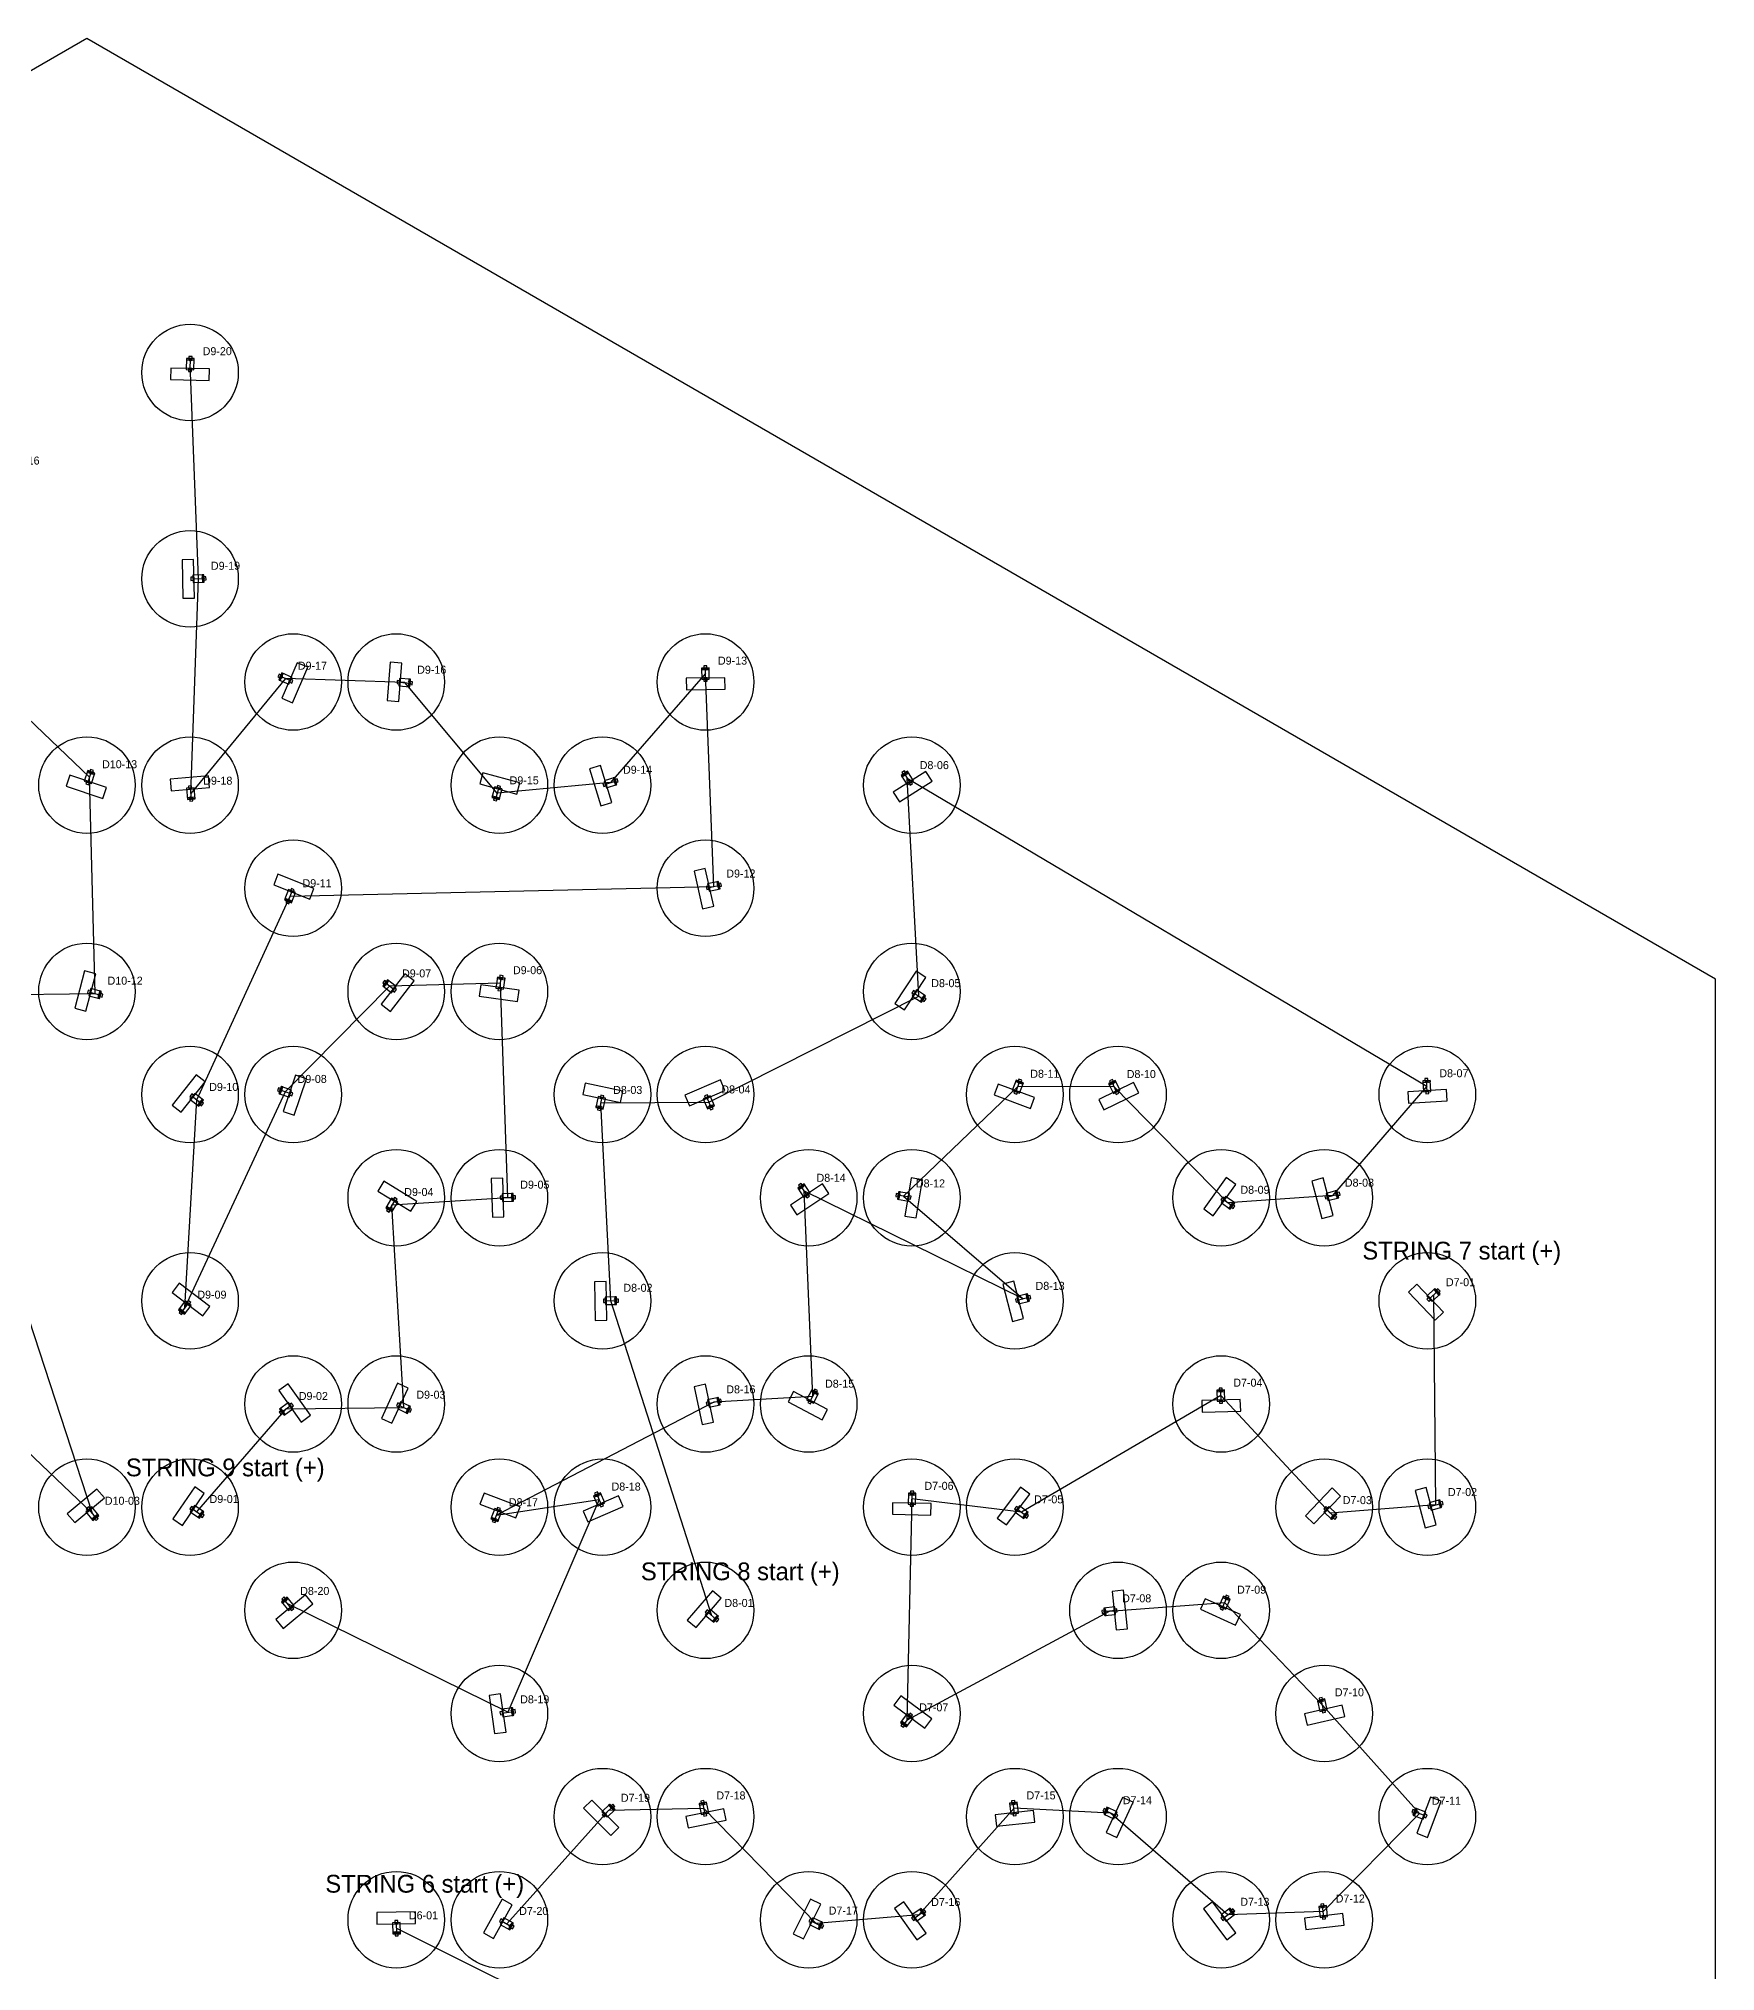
# Model space of a CAD drawing. Header units: millimetres. Extents: x -183 to 183, y -212 to 212.
# Drawn here: x -5.4 to 183.2, y -5.8 to 211.5 of the extents above; entities that cross this region are included whole.
import ezdxf

# ---------------------------------------------------------------- set-up
doc = ezdxf.new("R2010")
doc.units = ezdxf.units.MM
for name, color, linetype in [('ASM_ARROW', 4, 'Continuous'), ('ASM_BODY', 2, 'Continuous'), ('ASM_CATHODE_BAR', 6, 'Continuous'), ('ASM_PAD_ANODE', 1, 'Continuous'), ('ASM_PAD_CATHODE', 5, 'Continuous'), ('ASM_REF', 7, 'Continuous'), ('ASM_STRING_PATH', 30, 'Continuous'), ('CELL_DISC', 8, 'Continuous'), ('CELL_ISLAND', 3, 'Continuous'), ('OUTLINE', 7, 'Continuous')]:
    doc.layers.add(name, color=color, linetype=linetype)

msp = doc.modelspace()

# ---------------------------------------------------------------- linework, layer by layer
at = {"layer": 'ASM_ARROW'}
for p, q in [((11.64, 175.62), (11.48, 175.33)), ((11.61, 174.28), (11.64, 175.62)), ((11.64, 175.62), (11.78, 175.32)), ((11.88, 150.81), (13.22, 150.84)), ((13.22, 150.84), (12.92, 150.98)), ((13.22, 150.84), (12.93, 150.68)), ((21.71, 139.85), (22.05, 139.87)), ((22.95, 139.31), (21.71, 139.85)), ((21.71, 139.85), (21.93, 139.6)), ((35.07, 139.18), (36.42, 139.07)), ((36.42, 139.07), (36.13, 139.25)), ((69.58, 140.82), (69.43, 140.52)), ((69.6, 139.47), (69.58, 140.82)), ((69.58, 140.82), (69.73, 140.53)), ((36.42, 139.07), (36.11, 138.95)), ((0.09, 127.86), (0.51, 129.14)), ((0.51, 129.14), (0.27, 128.91)), ((0.51, 129.14), (0.56, 128.81)), ((92.65, 127.83), (91.93, 128.97)), ((91.93, 128.97), (92.21, 128.8)), ((91.93, 128.97), (91.96, 128.64)), ((11.74, 125.98), (11.57, 126.27)), ((11.62, 127.33), (11.74, 125.98)), ((11.74, 125.98), (11.87, 126.29)), ((45.97, 126.03), (45.9, 126.36)), ((46.33, 127.33), (45.97, 126.03)), ((45.97, 126.03), (46.19, 126.28)), ((58.26, 127.68), (59.55, 128.08)), ((59.55, 128.08), (59.22, 128.14)), ((59.55, 128.08), (59.31, 127.85)), ((23.1, 115.74), (22.6, 114.49)), ((69.87, 116.06), (71.19, 116.36)), ((71.19, 116.36), (70.86, 116.44)), ((71.19, 116.36), (70.93, 116.14)), ((22.6, 114.49), (22.57, 114.82)), ((22.6, 114.49), (22.85, 114.71)), ((0.27, 104.33), (1.57, 103.99)), ((34.58, 104.57), (33.52, 105.39)), ((33.52, 105.39), (33.84, 105.33)), ((33.52, 105.39), (33.66, 105.09)), ((46.62, 106.01), (46.43, 105.73)), ((46.44, 104.67), (46.62, 106.01)), ((46.62, 106.01), (46.73, 105.69)), ((1.57, 103.99), (1.24, 103.92)), ((1.57, 103.99), (1.32, 104.21)), ((93.03, 104.25), (94.16, 103.5)), ((94.16, 103.5), (93.82, 103.54)), ((94.16, 103.5), (93.99, 103.79)), ((104.5, 93.06), (104.97, 94.32)), ((104.97, 94.32), (104.72, 94.09)), ((104.97, 94.32), (105, 93.99)), ((115.88, 93.05), (115.29, 94.26)), ((115.29, 94.26), (115.56, 94.06)), ((115.29, 94.26), (115.29, 93.93)), ((150.71, 94.42), (150.57, 94.11)), ((150.78, 93.08), (150.71, 94.42)), ((150.71, 94.42), (150.87, 94.13)), ((11.82, 92.63), (12.88, 91.79)), ((12.88, 91.79), (12.55, 91.86)), ((12.88, 91.79), (12.73, 92.1)), ((21.66, 93.33), (22, 93.37)), ((22.94, 92.89), (21.66, 93.33)), ((21.66, 93.33), (21.9, 93.09)), ((57.66, 91.21), (57.57, 91.54)), ((57.94, 92.53), (57.66, 91.21)), ((57.66, 91.21), (57.87, 91.47)), ((69.71, 92.55), (70.24, 91.31)), ((70.24, 91.31), (69.98, 91.52)), ((70.24, 91.31), (70.26, 91.64)), ((34.66, 80.97), (33.95, 79.81)), ((46.67, 81.21), (48.02, 81.24)), ((48.02, 81.24), (47.72, 81.38)), ((48.02, 81.24), (47.73, 81.09)), ((81.05, 81.43), (80.3, 82.55)), ((80.3, 82.55), (80.59, 82.39)), ((80.3, 82.55), (80.34, 82.22)), ((91.2, 81.47), (91.52, 81.56)), ((92.53, 81.25), (91.2, 81.47)), ((91.2, 81.47), (91.47, 81.27)), ((127.82, 81.04), (128.92, 80.25)), ((128.92, 80.25), (128.76, 80.55)), ((139.47, 81.27), (140.77, 81.61)), ((140.77, 81.61), (140.44, 81.68)), ((140.77, 81.61), (140.52, 81.39)), ((33.95, 79.81), (33.98, 80.15)), ((33.95, 79.81), (34.23, 79.99)), ((128.92, 80.25), (128.59, 80.3)), ((58.27, 69.61), (59.62, 69.63)), ((59.62, 69.63), (59.32, 69.78)), ((59.62, 69.63), (59.33, 69.48)), ((104.67, 69.67), (105.97, 70)), ((105.97, 70), (105.65, 70.08)), ((105.97, 70), (105.72, 69.78)), ((151, 69.79), (151.98, 70.72)), ((151.98, 70.72), (151.66, 70.62)), ((151.98, 70.72), (151.87, 70.4)), ((11.43, 69.38), (10.61, 68.31)), ((10.61, 68.31), (10.68, 68.64)), ((10.61, 68.31), (10.91, 68.46)), ((81.33, 58.24), (81.96, 59.44)), ((81.96, 59.44), (81.68, 59.24)), ((81.96, 59.44), (81.95, 59.1)), ((127.56, 59.62), (127.42, 59.32)), ((127.59, 58.27), (127.56, 59.62)), ((127.56, 59.62), (127.71, 59.33)), ((22.98, 57.84), (21.88, 57.05)), ((21.88, 57.05), (22.04, 57.35)), ((21.88, 57.05), (22.21, 57.11)), ((35.05, 57.88), (36.28, 57.32)), ((36.28, 57.32), (35.94, 57.31)), ((36.28, 57.32), (36.07, 57.58)), ((69.87, 58.06), (71.19, 58.35)), ((71.19, 58.35), (70.86, 58.43)), ((71.19, 58.35), (70.93, 58.14)), ((57.35, 47.89), (57.33, 47.55)), ((57.89, 46.65), (57.35, 47.89)), ((57.35, 47.89), (57.61, 47.67)), ((92.84, 48.02), (92.68, 47.73)), ((92.81, 46.67), (92.84, 48.02)), ((92.84, 48.02), (92.98, 47.72)), ((0.18, 46.19), (1.04, 45.15)), ((11.83, 46.24), (12.94, 45.48)), ((12.94, 45.48), (12.78, 45.78)), ((46.3, 46.14), (45.82, 44.88)), ((104.62, 46.23), (105.69, 45.42)), ((105.69, 45.42), (105.55, 45.72)), ((139.4, 46.21), (140.37, 45.27)), ((151.07, 46.47), (152.37, 46.82)), ((152.37, 46.82), (152.04, 46.89)), ((152.37, 46.82), (152.12, 46.6)), ((1.04, 45.15), (0.73, 45.28)), ((1.04, 45.15), (0.96, 45.48)), ((12.94, 45.48), (12.61, 45.53)), ((45.82, 44.88), (45.79, 45.21)), ((45.82, 44.88), (46.07, 45.11)), ((105.69, 45.42), (105.36, 45.48)), ((140.37, 45.27), (140.05, 45.37)), ((140.37, 45.27), (140.26, 45.59)), ((23.02, 35.01), (22.16, 36.05)), ((22.16, 36.05), (22.47, 35.91)), ((22.16, 36.05), (22.24, 35.72)), ((114.38, 34.63), (114.67, 34.81)), ((127.71, 35.05), (128.27, 36.28)), ((128.27, 36.28), (128.01, 36.07)), ((128.27, 36.28), (128.28, 35.95)), ((69.81, 34.62), (70.83, 33.74)), ((70.83, 33.74), (70.51, 33.82)), ((70.83, 33.74), (70.7, 34.05)), ((115.73, 34.77), (114.38, 34.63)), ((114.38, 34.63), (114.7, 34.51)), ((138.84, 24.78), (138.76, 24.46)), ((139.14, 23.47), (138.84, 24.78)), ((138.84, 24.78), (139.05, 24.53)), ((46.67, 23.24), (48.01, 23.43)), ((48.01, 23.43), (47.69, 23.54)), ((48.01, 23.43), (47.73, 23.24)), ((92.64, 22.98), (91.83, 21.9)), ((91.83, 21.9), (91.89, 22.23)), ((91.83, 21.9), (92.13, 22.05)), ((69.28, 13.19), (69.19, 12.87)), ((69.55, 11.87), (69.28, 13.19)), ((69.28, 13.19), (69.49, 12.93)), ((104.22, 13.22), (104.11, 12.9)), ((104.37, 11.87), (104.22, 13.22)), ((104.22, 13.22), (104.41, 12.93)), ((58.2, 11.79), (59.15, 12.74)), ((59.15, 12.74), (58.84, 12.64)), ((59.15, 12.74), (59.05, 12.43)), ((114.53, 12.29), (114.86, 12.3)), ((115.75, 11.72), (114.53, 12.29)), ((114.53, 12.29), (114.74, 12.03)), ((149.28, 12.18), (149.61, 12.21)), ((150.54, 11.7), (149.28, 12.18)), ((149.28, 12.18), (149.51, 11.93)), ((93.02, 0.16), (94.12, 0.94)), ((94.12, 0.94), (93.79, 0.89)), ((94.12, 0.94), (93.97, 0.64)), ((127.82, 0.17), (128.9, 0.98)), ((128.9, 0.98), (128.57, 0.92)), ((128.9, 0.98), (128.75, 0.68)), ((139.01, 1.61), (138.9, 1.3)), ((139.17, 0.27), (139.01, 1.61)), ((139.01, 1.61), (139.19, 1.33)), ((34.83, -1.62), (34.68, -1.33)), ((34.8, -0.28), (34.83, -1.62)), ((34.83, -1.62), (34.98, -1.32)), ((46.64, -0.13), (47.82, -0.79)), ((47.82, -0.79), (47.48, -0.78)), ((47.82, -0.79), (47.63, -0.51)), ((81.45, -0.12), (82.65, -0.72)), ((82.65, -0.72), (82.32, -0.73)), ((82.65, -0.72), (82.45, -0.46))]:
    msp.add_line(p, q, dxfattribs=at)
at = {"layer": 'ASM_BODY'}
for points in [[(11.18, 174.34), (12.03, 174.31), (12.06, 175.56), (11.21, 175.59)], [(11.91, 151.23), (11.94, 150.38), (13.19, 150.41), (13.16, 151.26)], [(22.73, 138.94), (23.07, 139.72), (21.93, 140.22), (21.59, 139.44)], [(35.16, 139.6), (35.09, 138.75), (36.34, 138.65), (36.4, 139.5)], [(69.17, 139.52), (70.02, 139.53), (70, 140.78), (69.15, 140.77)], [(-0.3, 128.04), (0.51, 127.78), (0.9, 128.96), (0.09, 129.23)], [(58.18, 128.1), (58.44, 127.29), (59.63, 127.66), (59.38, 128.47)], [(92.27, 127.65), (92.98, 128.1), (92.31, 129.16), (91.6, 128.7)], [(12.05, 127.31), (11.21, 127.24), (11.31, 125.99), (12.16, 126.07)], [(46.72, 127.17), (45.9, 127.4), (45.57, 126.2), (46.39, 125.97)], [(23.48, 115.54), (22.68, 115.85), (22.23, 114.69), (23.02, 114.38)], [(69.82, 116.49), (70.01, 115.66), (71.23, 115.93), (71.04, 116.76)], [(0.42, 104.73), (0.21, 103.91), (1.42, 103.59), (1.63, 104.41)], [(34.28, 104.26), (34.8, 104.94), (33.81, 105.7), (33.29, 105.03)], [(46.02, 104.78), (46.87, 104.66), (47.04, 105.9), (46.19, 106.02)], [(93.31, 104.58), (92.84, 103.87), (93.88, 103.18), (94.35, 103.89)], [(22.75, 92.5), (23.03, 93.31), (21.85, 93.71), (21.57, 92.91)], [(104.11, 93.25), (104.91, 92.96), (105.35, 94.13), (104.55, 94.42)], [(115.48, 92.91), (116.24, 93.28), (115.69, 94.4), (114.93, 94.03)], [(150.36, 93.1), (151.21, 93.15), (151.13, 94.4), (150.29, 94.35)], [(12.12, 92.93), (11.59, 92.27), (12.57, 91.49), (13.1, 92.16)], [(58.35, 92.39), (57.52, 92.57), (57.25, 91.35), (58.08, 91.17)], [(70.12, 92.67), (69.34, 92.33), (69.83, 91.19), (70.61, 91.52)], [(80.67, 81.24), (81.37, 81.71), (80.68, 82.75), (79.97, 82.28)], [(34.99, 80.7), (34.27, 81.14), (33.61, 80.08), (34.34, 79.64)], [(46.71, 81.63), (46.74, 80.78), (47.99, 80.82), (47.96, 81.67)], [(92.41, 80.83), (92.55, 81.67), (91.31, 81.88), (91.18, 81.04)], [(128.11, 81.35), (127.61, 80.67), (128.63, 79.93), (129.13, 80.62)], [(139.41, 81.69), (139.62, 80.87), (140.83, 81.19), (140.62, 82.01)], [(11.74, 69.08), (11.06, 69.6), (10.3, 68.61), (10.98, 68.09)], [(58.32, 70.03), (58.33, 69.18), (59.58, 69.21), (59.57, 70.06)], [(104.61, 70.09), (104.82, 69.27), (106.03, 69.58), (105.82, 70.4)], [(150.74, 70.13), (151.33, 69.52), (152.24, 70.38), (151.65, 70.99)], [(69.83, 58.48), (70.01, 57.65), (71.23, 57.92), (71.05, 58.75)], [(80.97, 58.48), (81.73, 58.09), (82.31, 59.2), (81.56, 59.59)], [(127.17, 58.31), (128.02, 58.34), (127.98, 59.59), (127.13, 59.56)], [(23.18, 57.47), (22.69, 58.16), (21.67, 57.43), (22.17, 56.74)], [(35.27, 58.25), (34.92, 57.48), (36.05, 56.95), (36.41, 57.73)], [(57.48, 46.53), (58.26, 46.87), (57.76, 48.01), (56.98, 47.67)], [(92.38, 46.73), (93.23, 46.71), (93.26, 47.96), (92.41, 47.98)], [(0.54, 46.42), (-0.12, 45.88), (0.68, 44.92), (1.33, 45.46)], [(12.11, 46.57), (11.63, 45.87), (12.66, 45.16), (13.14, 45.87)], [(46.68, 45.95), (45.89, 46.25), (45.44, 45.08), (46.24, 44.78)], [(104.92, 46.54), (104.4, 45.87), (105.4, 45.11), (105.91, 45.79)], [(139.73, 46.48), (139.14, 45.87), (140.04, 45), (140.63, 45.61)], [(151, 46.9), (151.22, 46.07), (152.43, 46.4), (152.21, 47.22)], [(22.66, 34.78), (23.32, 35.32), (22.52, 36.28), (21.87, 35.74)], [(70.12, 34.91), (69.57, 34.27), (70.52, 33.45), (71.07, 34.1)], [(115.72, 34.34), (115.63, 35.19), (114.39, 35.06), (114.48, 34.21)], [(127.35, 35.27), (128.12, 34.92), (128.63, 36.06), (127.86, 36.41)], [(138.71, 23.42), (139.54, 23.61), (139.26, 24.83), (138.43, 24.64)], [(46.66, 23.67), (46.78, 22.82), (48.02, 23), (47.9, 23.84)], [(92.95, 22.69), (92.27, 23.19), (91.52, 22.19), (92.2, 21.68)], [(69.12, 11.84), (69.95, 12), (69.71, 13.23), (68.87, 13.06)], [(103.94, 11.88), (104.79, 11.97), (104.65, 13.21), (103.81, 13.12)], [(57.93, 12.13), (58.53, 11.53), (59.42, 12.41), (58.82, 13.01)], [(115.53, 11.35), (115.89, 12.12), (114.75, 12.65), (114.39, 11.88)], [(150.35, 11.32), (150.65, 12.11), (149.48, 12.55), (149.18, 11.76)], [(46.89, 0.21), (46.48, -0.53), (47.57, -1.14), (47.98, -0.4)], [(81.68, 0.23), (81.3, -0.53), (82.42, -1.08), (82.8, -0.32)], [(92.82, 0.54), (93.31, -0.16), (94.33, 0.56), (93.84, 1.26)], [(127.6, 0.54), (128.12, -0.14), (129.11, 0.61), (128.6, 1.29)], [(138.74, 0.27), (139.58, 0.37), (139.44, 1.61), (138.59, 1.51)], [(35.23, -0.32), (34.38, -0.33), (34.41, -1.58), (35.26, -1.57)]]:
    msp.add_lwpolyline(points, close=True, dxfattribs=at)
at = {"layer": 'ASM_CATHODE_BAR'}
for points in [[(11.21, 175.41), (12.06, 175.38), (12.06, 175.5), (11.21, 175.53)], [(12.98, 151.26), (13.01, 150.41), (13.12, 150.41), (13.1, 151.26)], [(21.75, 139.37), (22.09, 140.15), (21.98, 140.2), (21.64, 139.42)], [(36.22, 139.51), (36.16, 138.67), (36.28, 138.66), (36.34, 139.5)], [(69.15, 140.59), (70, 140.6), (70, 140.72), (69.15, 140.71)], [(0.03, 129.06), (0.84, 128.79), (0.88, 128.91), (0.07, 129.17)], [(59.21, 128.42), (59.46, 127.61), (59.57, 127.64), (59.32, 128.46)], [(91.69, 128.55), (92.41, 129), (92.34, 129.11), (91.63, 128.65)], [(12.14, 126.25), (11.3, 126.17), (11.31, 126.05), (12.16, 126.13)], [(46.44, 126.14), (45.62, 126.37), (45.59, 126.25), (46.41, 126.03)], [(70.87, 116.72), (71.05, 115.89), (71.17, 115.92), (70.98, 116.75)], [(23.08, 114.55), (22.29, 114.86), (22.25, 114.75), (23.04, 114.44)], [(1.46, 104.45), (1.24, 103.63), (1.36, 103.6), (1.57, 104.42)], [(33.44, 104.92), (33.96, 105.59), (33.86, 105.66), (33.34, 104.99)], [(46.17, 105.84), (47.01, 105.72), (47.03, 105.84), (46.19, 105.96)], [(94.2, 103.98), (93.73, 103.28), (93.83, 103.21), (94.3, 103.92)], [(21.74, 92.85), (22.02, 93.66), (21.91, 93.69), (21.63, 92.89)], [(104.49, 94.26), (105.28, 93.96), (105.33, 94.07), (104.53, 94.37)], [(115.01, 93.87), (115.77, 94.24), (115.72, 94.35), (114.96, 93.98)], [(150.3, 94.17), (151.15, 94.22), (151.14, 94.34), (150.29, 94.29)], [(12.96, 92.27), (12.43, 91.6), (12.53, 91.53), (13.05, 92.19)], [(58.12, 91.35), (57.29, 91.53), (57.26, 91.41), (58.09, 91.23)], [(70.54, 91.69), (69.76, 91.35), (69.81, 91.24), (70.59, 91.57)], [(80.08, 82.13), (80.78, 82.6), (80.72, 82.7), (80.01, 82.23)], [(47.78, 81.66), (47.81, 80.81), (47.93, 80.81), (47.9, 81.67)], [(91.35, 81.01), (91.49, 81.85), (91.38, 81.87), (91.24, 81.03)], [(128.98, 80.73), (128.48, 80.04), (128.58, 79.97), (129.08, 80.66)], [(140.44, 81.97), (140.66, 81.14), (140.77, 81.17), (140.56, 82)], [(34.43, 79.79), (33.71, 80.23), (33.65, 80.13), (34.37, 79.69)], [(59.39, 70.05), (59.4, 69.2), (59.52, 69.2), (59.51, 70.06)], [(105.64, 70.36), (105.86, 69.54), (105.97, 69.57), (105.76, 70.39)], [(151.52, 70.87), (152.1, 70.25), (152.19, 70.33), (151.61, 70.95)], [(11.09, 68.23), (10.41, 68.75), (10.34, 68.66), (11.02, 68.14)], [(70.87, 58.71), (71.05, 57.88), (71.17, 57.91), (70.99, 58.74)], [(81.47, 59.43), (82.23, 59.04), (82.28, 59.14), (81.53, 59.54)], [(127.14, 59.38), (127.99, 59.41), (127.98, 59.53), (127.14, 59.5)], [(22.31, 56.84), (21.82, 57.53), (21.72, 57.46), (22.22, 56.77)], [(36.24, 57.8), (35.89, 57.03), (36, 56.98), (36.35, 57.75)], [(57.05, 47.51), (57.83, 47.85), (57.78, 47.96), (57, 47.62)], [(92.41, 47.8), (93.26, 47.78), (93.26, 47.9), (92.41, 47.92)], [(12.99, 45.97), (12.51, 45.26), (12.61, 45.2), (13.09, 45.9)], [(105.77, 45.9), (105.25, 45.22), (105.35, 45.15), (105.86, 45.82)], [(140.5, 45.74), (139.91, 45.13), (140, 45.04), (140.59, 45.66)], [(152.04, 47.17), (152.26, 46.35), (152.37, 46.38), (152.15, 47.2)], [(1.22, 45.6), (0.56, 45.05), (0.64, 44.96), (1.29, 45.51)], [(46.3, 44.95), (45.51, 45.25), (45.46, 45.13), (46.26, 44.83)], [(21.98, 35.6), (22.64, 36.14), (22.56, 36.24), (21.91, 35.69)], [(114.66, 34.23), (114.57, 35.08), (114.45, 35.06), (114.54, 34.22)], [(127.78, 36.25), (128.56, 35.9), (128.61, 36.01), (127.83, 36.36)], [(70.94, 34.22), (70.38, 33.57), (70.47, 33.49), (71.03, 34.14)], [(138.47, 24.46), (139.3, 24.66), (139.27, 24.77), (138.45, 24.58)], [(47.72, 23.82), (47.84, 22.98), (47.96, 22.99), (47.84, 23.84)], [(92.31, 21.83), (91.63, 22.33), (91.56, 22.24), (92.24, 21.73)], [(68.91, 12.88), (69.74, 13.05), (69.72, 13.17), (68.89, 13)], [(103.83, 12.94), (104.67, 13.03), (104.66, 13.15), (103.81, 13.06)], [(58.69, 12.88), (59.29, 12.28), (59.38, 12.37), (58.78, 12.97)], [(114.56, 11.81), (114.92, 12.58), (114.81, 12.63), (114.45, 11.86)], [(149.34, 11.7), (149.65, 12.49), (149.53, 12.53), (149.23, 11.74)], [(93.69, 1.15), (94.18, 0.46), (94.28, 0.53), (93.79, 1.22)], [(128.45, 1.18), (128.97, 0.51), (129.06, 0.58), (128.55, 1.25)], [(138.62, 1.34), (139.46, 1.44), (139.45, 1.55), (138.6, 1.46)], [(35.25, -1.39), (34.4, -1.4), (34.4, -1.52), (35.25, -1.51)], [(47.83, -0.31), (47.41, -1.05), (47.52, -1.11), (47.93, -0.37)], [(82.64, -0.24), (82.26, -1), (82.37, -1.06), (82.75, -0.29)]]:
    msp.add_lwpolyline(points, close=True, dxfattribs=at)
at = {"layer": 'ASM_PAD_ANODE'}
for points in [[(11.43, 174.1), (11.78, 174.1), (11.79, 174.45), (11.44, 174.45)], [(11.7, 150.98), (11.7, 150.63), (12.05, 150.64), (12.05, 150.99)], [(23.04, 139.08), (23.18, 139.4), (22.86, 139.54), (22.72, 139.22)], [(34.91, 139.37), (34.89, 139.02), (35.23, 138.99), (35.26, 139.34)], [(69.42, 139.3), (69.77, 139.3), (69.77, 139.65), (69.42, 139.65)], [(-0.14, 127.75), (0.2, 127.64), (0.31, 127.97), (-0.03, 128.08)], [(11.78, 127.52), (11.43, 127.48), (11.46, 127.14), (11.81, 127.17)], [(46.54, 127.46), (46.2, 127.55), (46.11, 127.21), (46.45, 127.12)], [(58.04, 127.8), (58.15, 127.46), (58.48, 127.57), (58.38, 127.9)], [(92.6, 127.59), (92.89, 127.78), (92.71, 128.07), (92.41, 127.89)], [(23.33, 115.84), (23, 115.97), (22.87, 115.65), (23.2, 115.52)], [(69.66, 116.19), (69.74, 115.85), (70.08, 115.93), (70, 116.27)], [(0.14, 104.54), (0.05, 104.2), (0.39, 104.12), (0.48, 104.45)], [(34.61, 104.32), (34.83, 104.6), (34.55, 104.81), (34.34, 104.54)], [(46.24, 104.52), (46.59, 104.47), (46.63, 104.82), (46.29, 104.87)], [(92.98, 104.49), (92.79, 104.2), (93.08, 104.01), (93.27, 104.3)], [(11.79, 92.88), (11.57, 92.6), (11.85, 92.38), (12.06, 92.66)], [(23.05, 92.67), (23.16, 93), (22.83, 93.11), (22.72, 92.78)], [(58.15, 92.67), (57.81, 92.74), (57.73, 92.4), (58.08, 92.32)], [(69.8, 92.78), (69.48, 92.64), (69.62, 92.32), (69.94, 92.45)], [(104.27, 92.95), (104.6, 92.83), (104.72, 93.16), (104.39, 93.28)], [(115.8, 92.81), (116.11, 92.97), (115.96, 93.28), (115.65, 93.13)], [(150.62, 92.89), (150.97, 92.91), (150.95, 93.26), (150.6, 93.24)], [(34.9, 81.02), (34.6, 81.21), (34.41, 80.91), (34.71, 80.72)], [(46.49, 81.38), (46.51, 81.03), (46.85, 81.04), (46.84, 81.39)], [(81, 81.19), (81.29, 81.38), (81.1, 81.67), (80.81, 81.48)], [(92.67, 81.04), (92.73, 81.39), (92.39, 81.45), (92.33, 81.1)], [(127.78, 81.28), (127.58, 81), (127.86, 80.8), (128.07, 81.08)], [(139.25, 81.39), (139.34, 81.06), (139.68, 81.15), (139.59, 81.48)], [(11.68, 69.41), (11.4, 69.63), (11.19, 69.35), (11.47, 69.14)], [(58.1, 69.78), (58.1, 69.43), (58.45, 69.43), (58.45, 69.78)], [(104.45, 69.79), (104.54, 69.45), (104.88, 69.54), (104.79, 69.88)], [(150.75, 69.8), (150.99, 69.54), (151.25, 69.78), (151.01, 70.04)], [(23.22, 57.8), (23.02, 58.08), (22.73, 57.88), (22.94, 57.6)], [(34.96, 58.12), (34.82, 57.8), (35.13, 57.65), (35.28, 57.97)], [(69.66, 58.19), (69.73, 57.85), (70.08, 57.92), (70, 58.27)], [(81.09, 58.17), (81.4, 58.01), (81.56, 58.32), (81.25, 58.48)], [(127.42, 58.09), (127.77, 58.1), (127.76, 58.45), (127.41, 58.45)], [(0.2, 46.44), (-0.07, 46.21), (0.15, 45.94), (0.42, 46.17)], [(11.78, 46.49), (11.58, 46.2), (11.87, 46), (12.07, 46.29)], [(46.53, 46.24), (46.2, 46.37), (46.08, 46.04), (46.4, 45.92)], [(57.8, 46.42), (58.12, 46.56), (57.98, 46.88), (57.66, 46.74)], [(92.63, 46.5), (92.98, 46.5), (92.99, 46.85), (92.64, 46.85)], [(104.58, 46.48), (104.37, 46.2), (104.65, 45.99), (104.86, 46.27)], [(139.39, 46.46), (139.15, 46.2), (139.4, 45.96), (139.65, 46.21)], [(150.85, 46.59), (150.94, 46.26), (151.28, 46.35), (151.19, 46.69)], [(23, 34.77), (23.27, 34.99), (23.05, 35.26), (22.78, 35.03)], [(69.79, 34.87), (69.56, 34.6), (69.83, 34.37), (70.06, 34.64)], [(115.92, 34.62), (115.88, 34.96), (115.53, 34.93), (115.57, 34.58)], [(127.48, 34.96), (127.8, 34.82), (127.94, 35.14), (127.62, 35.28)], [(46.47, 23.39), (46.52, 23.04), (46.87, 23.09), (46.82, 23.44)], [(92.88, 23.02), (92.6, 23.22), (92.39, 22.94), (92.67, 22.73)], [(139.01, 23.26), (139.35, 23.34), (139.27, 23.68), (138.93, 23.6)], [(57.95, 11.79), (58.19, 11.55), (58.44, 11.79), (58.2, 12.04)], [(69.41, 11.66), (69.75, 11.73), (69.68, 12.08), (69.34, 12.01)], [(104.22, 11.68), (104.56, 11.72), (104.53, 12.07), (104.18, 12.03)], [(115.83, 11.48), (115.98, 11.8), (115.67, 11.95), (115.52, 11.63)], [(150.64, 11.47), (150.77, 11.8), (150.44, 11.92), (150.32, 11.6)], [(46.57, 0.1), (46.4, -0.2), (46.71, -0.37), (46.88, -0.07)], [(81.37, 0.11), (81.21, -0.2), (81.53, -0.36), (81.68, -0.04)], [(92.78, 0.2), (92.98, -0.09), (93.27, 0.12), (93.07, 0.4)], [(127.57, 0.2), (127.78, -0.08), (128.06, 0.13), (127.85, 0.41)], [(139.01, 0.08), (139.36, 0.12), (139.32, 0.47), (138.97, 0.43)], [(34.98, -0.1), (34.63, -0.1), (34.63, -0.45), (34.98, -0.45)]]:
    msp.add_lwpolyline(points, close=True, dxfattribs=at)
at = {"layer": 'ASM_PAD_CATHODE'}
for points in [[(11.46, 175.45), (11.81, 175.44), (11.82, 175.79), (11.47, 175.8)], [(13.04, 151.01), (13.05, 150.66), (13.4, 150.67), (13.39, 151.02)], [(21.8, 139.62), (21.94, 139.94), (21.62, 140.08), (21.48, 139.76)], [(36.26, 139.26), (36.23, 138.91), (36.58, 138.88), (36.61, 139.23)], [(69.4, 140.65), (69.75, 140.65), (69.75, 141), (69.4, 141)], [(0.29, 129.03), (0.62, 128.92), (0.73, 129.25), (0.4, 129.36)], [(59.33, 128.2), (59.44, 127.86), (59.77, 127.97), (59.67, 128.3)], [(91.87, 128.73), (92.17, 128.92), (91.98, 129.21), (91.69, 129.02)], [(11.9, 126.17), (11.55, 126.14), (11.58, 125.79), (11.93, 125.82)], [(46.18, 126.16), (45.84, 126.25), (45.75, 125.91), (46.09, 125.82)], [(70.98, 116.49), (71.05, 116.15), (71.39, 116.22), (71.32, 116.56)], [(22.83, 114.59), (22.5, 114.72), (22.38, 114.39), (22.7, 114.26)], [(33.55, 105.15), (33.76, 105.43), (33.48, 105.64), (33.27, 105.36)], [(46.42, 105.86), (46.77, 105.81), (46.82, 106.16), (46.47, 106.21)], [(1.45, 104.2), (1.36, 103.86), (1.7, 103.77), (1.78, 104.11)], [(94.11, 103.75), (93.91, 103.45), (94.2, 103.26), (94.4, 103.55)], [(21.77, 93.11), (21.89, 93.44), (21.55, 93.55), (21.44, 93.22)], [(104.74, 94.22), (105.07, 94.1), (105.19, 94.43), (104.86, 94.55)], [(115.21, 94.03), (115.52, 94.18), (115.37, 94.5), (115.06, 94.34)], [(150.54, 94.24), (150.89, 94.26), (150.87, 94.61), (150.52, 94.59)], [(12.85, 92.04), (12.63, 91.76), (12.9, 91.55), (13.12, 91.82)], [(57.86, 91.35), (57.52, 91.42), (57.45, 91.08), (57.79, 91)], [(70.33, 91.54), (70.01, 91.4), (70.15, 91.08), (70.47, 91.21)], [(80.25, 82.31), (80.54, 82.5), (80.35, 82.8), (80.06, 82.6)], [(47.84, 81.41), (47.85, 81.06), (48.2, 81.07), (48.2, 81.42)], [(91.34, 81.26), (91.4, 81.61), (91.05, 81.67), (91, 81.32)], [(128.88, 80.49), (128.67, 80.21), (128.96, 80), (129.16, 80.29)], [(140.56, 81.74), (140.65, 81.4), (140.99, 81.49), (140.9, 81.83)], [(34.19, 79.87), (33.89, 80.06), (33.71, 79.76), (34.01, 79.57)], [(59.45, 69.8), (59.45, 69.45), (59.8, 69.46), (59.8, 69.81)], [(105.76, 70.13), (105.85, 69.79), (106.19, 69.88), (106.1, 70.22)], [(151.73, 70.72), (151.97, 70.47), (152.23, 70.71), (151.99, 70.97)], [(10.86, 68.34), (10.58, 68.56), (10.37, 68.28), (10.64, 68.06)], [(81.72, 59.37), (82.03, 59.2), (82.19, 59.51), (81.88, 59.67)], [(127.39, 59.45), (127.74, 59.45), (127.73, 59.8), (127.38, 59.8)], [(22.12, 57.01), (21.92, 57.3), (21.64, 57.09), (21.84, 56.81)], [(36.19, 57.55), (36.04, 57.23), (36.36, 57.09), (36.51, 57.41)], [(70.98, 58.48), (71.05, 58.14), (71.4, 58.21), (71.32, 58.55)], [(57.26, 47.66), (57.58, 47.8), (57.44, 48.12), (57.12, 47.98)], [(92.66, 47.85), (93.01, 47.84), (93.02, 48.2), (92.67, 48.2)], [(12.9, 45.73), (12.7, 45.44), (12.99, 45.24), (13.19, 45.53)], [(105.66, 45.66), (105.45, 45.38), (105.73, 45.17), (105.94, 45.45)], [(152.16, 46.95), (152.25, 46.61), (152.58, 46.7), (152.49, 47.03)], [(1.06, 45.4), (0.79, 45.17), (1.02, 44.9), (1.28, 45.13)], [(46.05, 44.98), (45.72, 45.11), (45.6, 44.78), (45.92, 44.66)], [(140.37, 45.52), (140.12, 45.27), (140.38, 45.02), (140.62, 45.28)], [(22.14, 35.8), (22.41, 36.03), (22.18, 36.3), (21.91, 36.07)], [(114.58, 34.47), (114.54, 34.82), (114.19, 34.79), (114.23, 34.44)], [(128.03, 36.19), (128.35, 36.05), (128.5, 36.37), (128.18, 36.51)], [(70.81, 33.99), (70.59, 33.72), (70.85, 33.5), (71.08, 33.76)], [(138.7, 24.57), (139.04, 24.65), (138.97, 24.99), (138.63, 24.91)], [(47.81, 23.58), (47.86, 23.23), (48.21, 23.28), (48.16, 23.63)], [(92.08, 21.93), (91.79, 22.14), (91.58, 21.86), (91.87, 21.65)], [(69.14, 12.99), (69.49, 13.06), (69.42, 13.4), (69.07, 13.33)], [(104.07, 13.02), (104.42, 13.06), (104.38, 13.41), (104.03, 13.37)], [(58.91, 12.74), (59.15, 12.5), (59.4, 12.74), (59.16, 12.99)], [(114.61, 12.06), (114.76, 12.37), (114.44, 12.52), (114.3, 12.21)], [(149.38, 11.95), (149.51, 12.28), (149.18, 12.4), (149.06, 12.07)], [(93.88, 0.98), (94.08, 0.7), (94.37, 0.9), (94.17, 1.18)], [(128.65, 1.02), (128.86, 0.74), (129.14, 0.95), (128.93, 1.23)], [(138.86, 1.42), (139.21, 1.46), (139.16, 1.81), (138.82, 1.77)], [(35, -1.45), (34.65, -1.45), (34.66, -1.8), (35.01, -1.8)], [(47.75, -0.55), (47.58, -0.86), (47.89, -1.03), (48.06, -0.72)], [(82.58, -0.49), (82.42, -0.8), (82.73, -0.96), (82.89, -0.65)]]:
    msp.add_lwpolyline(points, close=True, dxfattribs=at)
at = {"layer": 'ASM_STRING_PATH'}
for points in [[(12.38, 45.87), (22.43, 57.45), (35.66, 57.6), (34.3, 80.39), (47.35, 81.22), (46.53, 105.34), (34.05, 104.98), (22.3, 93.11), (11.02, 68.85), (12.35, 92.21), (22.85, 115.12), (70.53, 116.21), (69.59, 140.15), (58.91, 127.88), (46.15, 126.69), (35.75, 139.13), (22.33, 139.58), (11.68, 126.65), (12.55, 150.82), (11.62, 174.95)], [(-24.13, 58.19), (-12.53, 58.21), (0.61, 45.67), (-11.29, 82.1), (-23.52, 93.69), (-34.49, 91.9), (-45.59, 103.9), (-47, 126.86), (-35.4, 126.86), (-24.12, 115.76), (-10.72, 104.03), (0.92, 104.16), (0.3, 128.5), (-11.92, 140.1), (-23.1, 138.25), (-10.68, 162.65), (-34.16, 150.1), (-47.04, 151.5), (-58.03, 140.15), (-69.62, 140.15)], [(70.32, 34.18), (58.95, 69.62), (57.8, 91.87), (69.97, 91.93), (93.59, 103.88), (92.29, 128.4), (150.75, 93.75), (140.12, 81.44), (128.37, 80.64), (115.58, 93.66), (104.73, 93.69), (91.86, 81.36), (105.32, 69.84), (80.67, 81.99), (81.64, 58.84), (70.53, 58.2), (46.06, 45.51), (57.62, 47.27), (47.34, 23.34), (22.59, 35.53)], [(151.49, 70.25), (151.72, 46.65), (139.88, 45.74), (127.58, 58.95), (105.16, 45.83), (92.82, 47.35), (92.23, 22.44), (115.06, 34.7), (127.99, 35.67), (138.99, 24.13), (149.91, 11.94), (139.09, 0.94), (128.36, 0.57), (115.14, 12), (104.3, 12.54), (93.58, 0.55), (82.05, -0.42), (69.41, 12.53), (58.67, 12.27), (47.23, -0.46)], [(34.82, -0.95), (57.2, -12.12), (69.46, -22.26), (57.44, -35.57), (80.31, -22.86), (93.45, -34.11), (80.25, -46.48), (115.19, -70.09), (138.29, -80.91), (151.28, -91.98), (151.67, -69.23), (139.79, -58.74), (128.15, -45.62), (116.95, -46.46), (104.67, -35.71), (139.48, -35.71), (151.73, -34.99), (149.95, -11.18), (128.35, -22.61), (104.37, -10.65)]]:
    msp.add_lwpolyline(points, dxfattribs=at)
at = {"layer": 'CELL_DISC'}
for centre in [(11.6, 174), (11.6, 150.8), (23.2, 139.2), (34.8, 139.2), (69.6, 139.2), (0, 127.6), (11.6, 127.6), (46.4, 127.6), (58, 127.6), (92.8, 127.6), (23.2, 116), (69.6, 116), (0, 104.4), (34.8, 104.4), (46.4, 104.4), (92.8, 104.4), (11.6, 92.8), (23.2, 92.8), (58, 92.8), (69.6, 92.8), (104.4, 92.8), (116, 92.8), (150.8, 92.8), (34.8, 81.2), (46.4, 81.2), (81.2, 81.2), (92.8, 81.2), (127.6, 81.2), (139.2, 81.2), (11.6, 69.6), (58, 69.6), (104.4, 69.6), (150.8, 69.6), (23.2, 58), (34.8, 58), (69.6, 58), (81.2, 58), (127.6, 58), (0, 46.4), (11.6, 46.4), (46.4, 46.4), (58, 46.4), (92.8, 46.4), (104.4, 46.4), (139.2, 46.4), (150.8, 46.4), (23.2, 34.8), (69.6, 34.8), (116, 34.8), (127.6, 34.8), (46.4, 23.2), (92.8, 23.2), (139.2, 23.2), (58, 11.6), (69.6, 11.6), (104.4, 11.6), (116, 11.6), (150.8, 11.6), (34.8, 0), (46.4, 0), (81.2, 0), (92.8, 0), (127.6, 0), (139.2, 0)]:
    msp.add_circle(centre, 5.43, dxfattribs=at)
at = {"layer": 'CELL_ISLAND'}
for points in [[(9.41, 173.2), (13.75, 173.1), (13.78, 174.4), (9.44, 174.5)], [(10.7, 152.95), (10.8, 148.61), (12.1, 148.64), (12, 152.98)], [(23.11, 136.87), (24.85, 140.85), (23.66, 141.37), (21.91, 137.39)], [(34.12, 141.43), (33.78, 137.1), (35.08, 137), (35.42, 141.33)], [(67.44, 138.32), (71.79, 138.38), (71.77, 139.68), (67.42, 139.62)], [(-2.33, 127.47), (1.8, 126.11), (2.21, 127.35), (-1.92, 128.71)], [(13.69, 128.64), (9.36, 128.26), (9.47, 126.96), (13.8, 127.34)], [(48.72, 127.84), (44.53, 129), (44.19, 127.75), (48.38, 126.58)], [(56.54, 129.42), (57.83, 125.27), (59.07, 125.66), (57.78, 129.81)], [(91.42, 125.72), (95.09, 128.05), (94.39, 129.15), (90.72, 126.81)], [(25.53, 115.99), (21.49, 117.59), (21.01, 116.38), (25.06, 114.78)], [(68.3, 117.94), (69.25, 113.69), (70.52, 113.98), (69.56, 118.22)], [(-0.27, 106.72), (-1.38, 102.52), (-0.12, 102.18), (0.99, 106.39)], [(93.29, 106.68), (90.89, 103.06), (91.98, 102.34), (94.37, 105.97)], [(34.14, 102.16), (36.8, 105.6), (35.77, 106.39), (33.11, 102.96)], [(44.13, 103.85), (48.44, 103.26), (48.62, 104.55), (44.31, 105.14)], [(12.28, 95.03), (9.59, 91.62), (10.61, 90.81), (13.3, 94.23)], [(23.3, 90.47), (24.71, 94.58), (23.48, 95), (22.07, 90.89)], [(60.3, 93.17), (56.06, 94.09), (55.78, 92.82), (60.03, 91.9)], [(71.26, 94.44), (67.27, 92.73), (67.78, 91.53), (71.78, 93.24)], [(102.07, 92.76), (106.14, 91.25), (106.59, 92.47), (102.52, 93.98)], [(114.42, 91.09), (118.33, 92.98), (117.76, 94.15), (113.85, 92.26)], [(148.68, 91.83), (153.02, 92.08), (152.94, 93.37), (148.6, 93.12)], [(37.1, 80.79), (33.39, 83.06), (32.71, 81.95), (36.42, 79.68)], [(45.49, 83.35), (45.61, 79), (46.91, 79.04), (46.79, 83.39)], [(79.86, 79.29), (83.48, 81.69), (82.76, 82.78), (79.14, 80.37)], [(93.28, 78.92), (93.99, 83.21), (92.71, 83.42), (92, 79.13)], [(128.18, 83.46), (125.64, 79.94), (126.69, 79.17), (129.24, 82.7)], [(137.82, 83.08), (138.93, 78.88), (140.19, 79.21), (139.08, 83.42)], [(57.11, 71.76), (57.19, 67.41), (58.49, 67.44), (58.41, 71.78)], [(103.03, 71.49), (104.12, 67.28), (105.38, 67.61), (104.29, 71.82)], [(13.84, 68.95), (10.39, 71.6), (9.6, 70.56), (13.05, 67.92)], [(148.69, 70.59), (151.68, 67.44), (152.62, 68.33), (149.63, 71.49)], [(25.16, 56.73), (22.62, 60.26), (21.57, 59.51), (24.1, 55.97)], [(34.94, 60.33), (33.12, 56.38), (34.3, 55.84), (36.12, 59.79)], [(68.31, 59.94), (69.23, 55.7), (70.5, 55.97), (69.58, 60.22)], [(78.88, 58.26), (82.73, 56.24), (83.33, 57.39), (79.48, 59.41)], [(125.45, 57.09), (129.8, 57.21), (129.76, 58.51), (125.42, 58.39)], [(1.13, 48.44), (-2.21, 45.66), (-1.38, 44.66), (1.96, 47.44)], [(12.12, 48.67), (9.67, 45.08), (10.75, 44.35), (13.2, 47.94)], [(48.73, 46.42), (44.67, 47.97), (44.21, 46.75), (48.27, 45.21)], [(105.04, 48.65), (102.41, 45.18), (103.44, 44.4), (106.07, 47.86)], [(140.1, 48.56), (137.08, 45.42), (138.02, 44.52), (141.03, 47.65)], [(149.42, 48.28), (150.54, 44.08), (151.8, 44.42), (150.67, 48.62)], [(56.35, 44.75), (60.33, 46.49), (59.81, 47.68), (55.83, 45.94)], [(90.61, 45.6), (94.95, 45.5), (94.98, 46.8), (90.64, 46.9)], [(70.37, 37), (67.54, 33.7), (68.53, 32.86), (71.36, 36.16)], [(117.07, 32.73), (116.62, 37.05), (115.33, 36.91), (115.78, 32.59)], [(22.07, 32.76), (25.41, 35.54), (24.58, 36.54), (21.24, 33.76)], [(125.27, 34.92), (129.23, 33.13), (129.77, 34.32), (125.8, 36.1)], [(45.25, 25.23), (45.87, 20.93), (47.15, 21.11), (46.54, 25.42)], [(95.05, 22.59), (91.56, 25.18), (90.79, 24.14), (94.28, 21.54)], [(137.27, 21.88), (141.51, 22.86), (141.22, 24.13), (136.98, 23.15)], [(55.87, 12.55), (58.93, 9.46), (59.85, 10.37), (56.79, 13.46)], [(115.85, 9.27), (117.69, 13.21), (116.52, 13.76), (114.67, 9.82)], [(150.82, 9.27), (152.37, 13.33), (151.15, 13.79), (149.61, 9.73)], [(67.64, 10.34), (71.9, 11.2), (71.64, 12.47), (67.38, 11.61)], [(102.33, 10.52), (106.65, 10.99), (106.51, 12.28), (102.19, 11.81)], [(46.72, 2.31), (44.6, -1.48), (45.73, -2.12), (47.85, 1.68)], [(81.41, 2.33), (79.47, -1.57), (80.63, -2.15), (82.57, 1.75)], [(36.96, 0.89), (32.61, 0.81), (32.63, -0.49), (36.98, -0.41)], [(90.85, 1.28), (93.36, -2.27), (94.42, -1.51), (91.91, 2.03)], [(125.61, 1.22), (128.24, -2.25), (129.27, -1.46), (126.64, 2)], [(137.14, -1.1), (141.46, -0.59), (141.31, 0.7), (136.99, 0.19)]]:
    msp.add_lwpolyline(points, close=True, dxfattribs=at)
at = {"layer": 'OUTLINE'}
msp.add_lwpolyline([(0, 211.55), (-183.21, 105.77), (-183.21, -105.77), (0, -211.55), (183.21, -105.77), (183.21, 105.77)], close=True, dxfattribs=at)

# ---------------------------------------------------------------- texts
at = {"layer": 'ASM_REF'}
for s, height, p in [('D9-20', 0.9, (13.02, 175.95)), ('D10-16', 0.9, (-9.28, 163.65)), ('D9-19', 0.9, (13.95, 151.82)), ('D9-17', 0.9, (23.73, 140.58)), ('D9-13', 0.9, (70.99, 141.15)), ('D9-16', 0.9, (37.15, 140.13)), ('D10-13', 0.9, (1.7, 129.5)), ('D9-18', 0.9, (13.08, 127.65)), ('D9-15', 0.9, (47.55, 127.69)), ('D9-14', 0.9, (60.31, 128.88)), ('D8-06', 0.9, (93.69, 129.4)), ('D9-12', 0.9, (71.93, 117.21)), ('D9-11', 0.9, (24.25, 116.12)), ('D9-07', 0.9, (35.45, 105.98)), ('D9-06', 0.9, (47.93, 106.34)), ('D10-12', 0.9, (2.32, 105.16)), ('D8-05', 0.9, (94.99, 104.88)), ('D8-07', 0.9, (152.15, 94.75)), ('D9-10', 0.9, (13.75, 93.21)), ('D9-08', 0.9, (23.7, 94.11)), ('D8-03', 0.9, (59.2, 92.87)), ('D8-04', 0.9, (71.37, 92.93)), ('D8-11', 0.9, (106.13, 94.69)), ('D8-10', 0.9, (116.98, 94.66)), ('D9-05', 0.9, (48.75, 82.22)), ('D8-14', 0.9, (82.08, 82.99)), ('D8-12', 0.9, (93.26, 82.36)), ('D8-08', 0.9, (141.52, 82.44)), ('D9-04', 0.9, (35.7, 81.39)), ('D8-09', 0.9, (129.77, 81.64)), ('STRING 7 start (+)', 2, (143.49, 74.25)), ('D8-13', 0.9, (106.72, 70.84)), ('D7-01', 0.9, (152.89, 71.25)), ('D9-09', 0.9, (12.42, 69.85)), ('D8-02', 0.9, (60.35, 70.62)), ('D7-04', 0.9, (128.97, 59.95)), ('D9-02', 0.9, (23.83, 58.45)), ('D9-03', 0.9, (37.06, 58.6)), ('D8-16', 0.9, (71.93, 59.2)), ('D8-15', 0.9, (83.04, 59.84)), ('STRING 9 start (+)', 2, (4.38, 49.87)), ('D8-18', 0.9, (59.02, 48.27)), ('D7-06', 0.9, (94.22, 48.35)), ('D7-02', 0.9, (153.12, 47.65)), ('D10-03', 0.9, (2.01, 46.67)), ('D9-01', 0.9, (13.79, 46.87)), ('D8-17', 0.9, (47.46, 46.51)), ('D7-05', 0.9, (106.56, 46.83)), ('D7-03', 0.9, (141.28, 46.74)), ('STRING 8 start (+)', 2, (62.32, 38.18)), ('D8-20', 0.9, (23.99, 36.53)), ('D7-09', 0.9, (129.39, 36.67)), ('D8-01', 0.9, (71.72, 35.18)), ('D7-08', 0.9, (116.46, 35.7)), ('D8-19', 0.9, (48.74, 24.34)), ('D7-07', 0.9, (93.63, 23.44)), ('D7-10', 0.9, (140.39, 25.13)), ('D7-19', 0.9, (60.07, 13.27)), ('D7-18', 0.9, (70.81, 13.53)), ('D7-15', 0.9, (105.7, 13.54)), ('D7-14', 0.9, (116.54, 13)), ('D7-11', 0.9, (151.31, 12.94)), ('STRING 6 start (+)', 2, (26.82, 3.05)), ('D7-16', 0.9, (94.98, 1.55)), ('D7-13', 0.9, (129.76, 1.57)), ('D7-12', 0.9, (140.49, 1.94)), ('D6-01', 0.9, (36.22, 0.05)), ('D7-20', 0.9, (48.63, 0.54)), ('D7-17', 0.9, (83.45, 0.58))]:
    msp.add_text(s, height=height, dxfattribs=at).set_placement(p)

doc.saveas('drawing.dxf')
